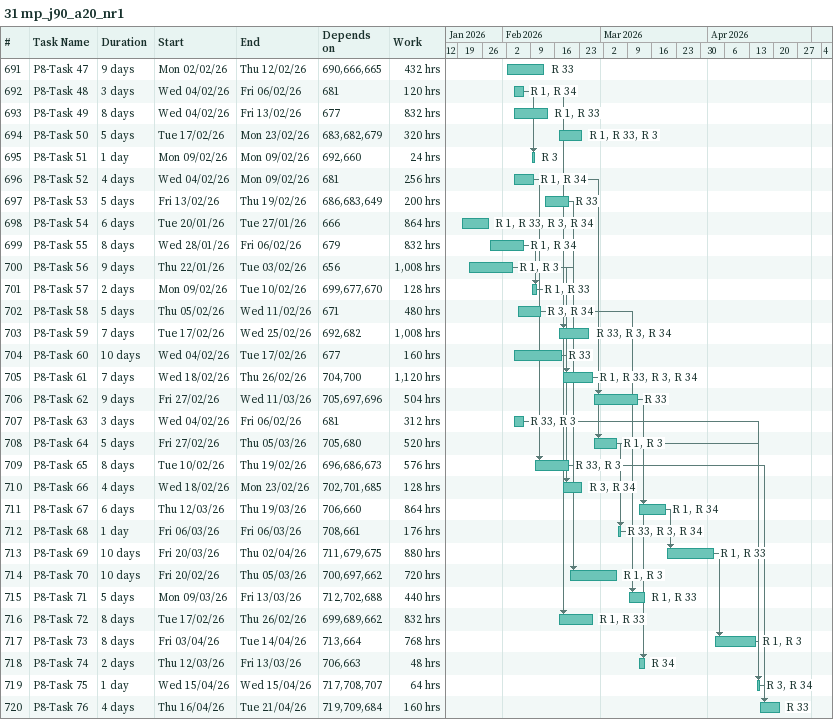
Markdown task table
31 mp_j90_a20_nr1

| ID | Task | Duration | Start | Finish | Predecessors | Resources | Work (h) |
|---|---|---|---|---|---|---|---|
| 691 | P8-Task 47 | 9d | 2026-02-02 | 2026-02-12 | 690, 666, 665 | R 33 | 432 |
| 692 | P8-Task 48 | 3d | 2026-02-04 | 2026-02-06 | 681 | R 1, R 34 | 120 |
| 693 | P8-Task 49 | 8d | 2026-02-04 | 2026-02-13 | 677 | R 1, R 33 | 832 |
| 694 | P8-Task 50 | 5d | 2026-02-17 | 2026-02-23 | 683, 682, 679 | R 1, R 33, R 3 | 320 |
| 695 | P8-Task 51 | 1d | 2026-02-09 | 2026-02-09 | 692, 660 | R 3 | 24 |
| 696 | P8-Task 52 | 4d | 2026-02-04 | 2026-02-09 | 681 | R 1, R 34 | 256 |
| 697 | P8-Task 53 | 5d | 2026-02-13 | 2026-02-19 | 686, 683, 649 | R 33 | 200 |
| 698 | P8-Task 54 | 6d | 2026-01-20 | 2026-01-27 | 666 | R 1, R 33, R 3, R 34 | 864 |
| 699 | P8-Task 55 | 8d | 2026-01-28 | 2026-02-06 | 679 | R 1, R 34 | 832 |
| 700 | P8-Task 56 | 9d | 2026-01-22 | 2026-02-03 | 656 | R 1, R 3 | 1008 |
| 701 | P8-Task 57 | 2d | 2026-02-09 | 2026-02-10 | 699, 677, 670 | R 1, R 33 | 128 |
| 702 | P8-Task 58 | 5d | 2026-02-05 | 2026-02-11 | 671 | R 3, R 34 | 480 |
| 703 | P8-Task 59 | 7d | 2026-02-17 | 2026-02-25 | 692, 682 | R 33, R 3, R 34 | 1008 |
| 704 | P8-Task 60 | 10d | 2026-02-04 | 2026-02-17 | 677 | R 33 | 160 |
| 705 | P8-Task 61 | 7d | 2026-02-18 | 2026-02-26 | 704, 700 | R 1, R 33, R 3, R 34 | 1120 |
| 706 | P8-Task 62 | 9d | 2026-02-27 | 2026-03-11 | 705, 697, 696 | R 33 | 504 |
| 707 | P8-Task 63 | 3d | 2026-02-04 | 2026-02-06 | 681 | R 33, R 3 | 312 |
| 708 | P8-Task 64 | 5d | 2026-02-27 | 2026-03-05 | 705, 680 | R 1, R 3 | 520 |
| 709 | P8-Task 65 | 8d | 2026-02-10 | 2026-02-19 | 696, 686, 673 | R 33, R 3 | 576 |
| 710 | P8-Task 66 | 4d | 2026-02-18 | 2026-02-23 | 702, 701, 685 | R 3, R 34 | 128 |
| 711 | P8-Task 67 | 6d | 2026-03-12 | 2026-03-19 | 706, 660 | R 1, R 34 | 864 |
| 712 | P8-Task 68 | 1d | 2026-03-06 | 2026-03-06 | 708, 661 | R 33, R 3, R 34 | 176 |
| 713 | P8-Task 69 | 10d | 2026-03-20 | 2026-04-02 | 711, 679, 675 | R 1, R 33 | 880 |
| 714 | P8-Task 70 | 10d | 2026-02-20 | 2026-03-05 | 700, 697, 662 | R 1, R 3 | 720 |
| 715 | P8-Task 71 | 5d | 2026-03-09 | 2026-03-13 | 712, 702, 688 | R 1, R 33 | 440 |
| 716 | P8-Task 72 | 8d | 2026-02-17 | 2026-02-26 | 699, 689, 662 | R 1, R 33 | 832 |
| 717 | P8-Task 73 | 8d | 2026-04-03 | 2026-04-14 | 713, 664 | R 1, R 3 | 768 |
| 718 | P8-Task 74 | 2d | 2026-03-12 | 2026-03-13 | 706, 663 | R 34 | 48 |
| 719 | P8-Task 75 | 1d | 2026-04-15 | 2026-04-15 | 717, 708, 707 | R 3, R 34 | 64 |
| 720 | P8-Task 76 | 4d | 2026-04-16 | 2026-04-21 | 719, 709, 684 | R 33 | 160 |
